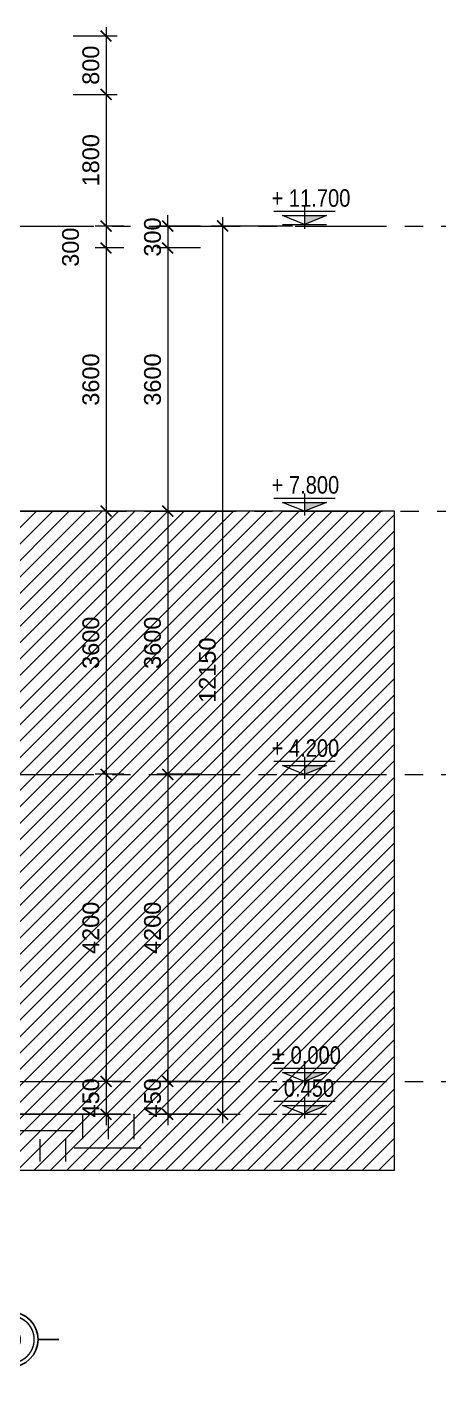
# Model space of a CAD drawing. Header units: millimetres. Extents: x 886808 to 1650903, y -1008069 to 230892.
# Drawn here: x 1052751 to 1058473, y -363401 to -344790 of the extents above; entities that cross this region are included whole.
import ezdxf
from ezdxf.enums import TextEntityAlignment as Align

# ---------------------------------------------------------------- set-up
doc = ezdxf.new("R2010")
doc.units = ezdxf.units.MM
for name, pattern in [('CENTER', [2, 1.25, -0.25, 0.25, -0.25]), ('CENTER2', [28.575, 19.05, -3.175, 3.175, -3.175]), ('CONTINOUS', [0])]:
    doc.linetypes.add(name, pattern=pattern)
doc.layers.get('0').update_dxf_attribs({"lineweight": 0})
for name, color, linetype, lineweight in [('06-Dim', 250, 'Continuous', 0), ('8l NET TO', 8, 'Continuous', 9), ('A-DETL-GENF', 92, 'Continuous', 5), ('A-DETL-MEDM', 33, 'Continuous', 25), ('A_Dim', 8, 'Continuous', 5), ('ADP_007_text', 7, 'Continuous', 15), ('ADP_137_symbol', 137, 'Continuous', 9), ('net truc', 250, 'CENTER2', 5), ('Text', 250, 'Continuous', 25)]:
    doc.layers.add(name, color=color, linetype=linetype, lineweight=lineweight)
doc.styles.add('ADP_HC_vni_HC', font='')
doc.styles.add('Arial', font='arial.ttf', dxfattribs={"height": 253.361452})
doc.styles.add('TIÊU ĐỀ', font='arial.ttf', dxfattribs={"height": 230})
doc.styles.get('ADP_HC_vni_HC').set_extended_font_data('VNI-Helve-Condense')
doc.dimstyles.new('1-100', dxfattribs={"dimtxt": 230, "dimasz": 150, "dimexe": 150, "dimexo": 300, "dimgap": 90, "dimtad": 1, "dimdec": 0, "dimrnd": 5, "dimzin": 0, "dimtxsty": 'TIÊU ĐỀ', "dimblk": 'ARCHTICK', "dimcen": 100, "dimdle": 120, "dimclrd": 256, "dimclre": 256, "dimclrt": 2, "dimadec": 0, "dimazin": 0, "dimtfac": 1, "dimtdec": 0, "dimtix": 1, "dimtmove": 1, "dimatfit": 3, "dimldrblk": 'OPEN30', "dimfxl": 900, "dimtolj": 1, "dimtzin": 0, "dimlwd": 13, "dimlwe": 13, "dimarcsym": 1})

# ---------------------------------------------------------------- blocks, each defined once
blk = doc.blocks.new('_ArchTick')
at = {"color": 0, "linetype": 'ByBlock', "const_width": 0.15}
blk.add_lwpolyline([(-0.5, -0.5), (0.5, 0.5)], dxfattribs=at)
blk = doc.blocks.new('*D696')
at = {"layer": 'A_Dim', "lineweight": 13, "transparency": 16777216}
for p, q in [((1054672, -347510), (1054672, -347360)), ((1055122, -347510), (1054522, -347510)), ((1054672, -347510), (1054672, -347810)), ((1055122, -347810), (1054522, -347810)), ((1054672, -347810), (1054672, -347960))]:
    blk.add_line(p, q, dxfattribs=at)
at = {"layer": 'Defpoints', "color": 0, "transparency": 16777216}
for p in [(1055422, -347510), (1054672, -347810), (1055422, -347810)]:
    blk.add_point(p, dxfattribs=at)
at = {"layer": 'A_Dim', "lineweight": 13, "transparency": 16777216, "xscale": 150, "yscale": 150, "zscale": 150}
for p, rotation in [((1054672, -347510), 270), ((1054672, -347810), 90)]:
    blk.add_blockref('_ArchTick', p, dxfattribs=dict(at, rotation=rotation))
at = {"layer": 'A_Dim', "color": 2, "transparency": 16777216, "insert": (1054465, -347660), "char_height": 230, "width": 695.03, "attachment_point": 5, "rotation": 90, "style": 'TIÊU ĐỀ'}
blk.add_mtext('\\A1;300', dxfattribs=at)
blk = doc.blocks.new('_Open30')
at = {"color": 0, "linetype": 'ByBlock', "lineweight": -2}
for p, q in [((-1, 0.27), (0, 0)), ((0, 0), (-1, -0.27)), ((0, 0), (-1, 0))]:
    blk.add_line(p, q, dxfattribs=at)
blk = doc.blocks.new('*D697')
at = {"layer": 'A_Dim', "lineweight": 13, "transparency": 16777216}
for p, q in [((1055122, -347810), (1054522, -347810)), ((1054672, -347690), (1054672, -351530)), ((1055122, -351410), (1054522, -351410))]:
    blk.add_line(p, q, dxfattribs=at)
at = {"layer": 'Defpoints', "color": 0, "transparency": 16777216}
for p in [(1055422, -347810), (1054672, -351410), (1055422, -351410)]:
    blk.add_point(p, dxfattribs=at)
at = {"layer": 'A_Dim', "lineweight": 13, "transparency": 16777216, "xscale": 150, "yscale": 150, "zscale": 150}
for p, rotation in [((1054672, -347810), 90), ((1054672, -351410), 270)]:
    blk.add_blockref('_ArchTick', p, dxfattribs=dict(at, rotation=rotation))
at = {"layer": 'A_Dim', "color": 2, "transparency": 16777216, "insert": (1054465, -349610), "char_height": 230, "width": 926.71, "attachment_point": 5, "rotation": 90, "style": 'TIÊU ĐỀ'}
blk.add_mtext('\\A1;3600', dxfattribs=at)
blk = doc.blocks.new('*D698')
at = {"layer": 'A_Dim', "lineweight": 13, "transparency": 16777216}
for p, q in [((1054672, -351290), (1054672, -355130)), ((1055122, -351410), (1054522, -351410)), ((1055122, -355010), (1054522, -355010))]:
    blk.add_line(p, q, dxfattribs=at)
at = {"layer": 'Defpoints', "color": 0, "transparency": 16777216}
for p in [(1055422, -351410), (1054672, -355010), (1055422, -355010)]:
    blk.add_point(p, dxfattribs=at)
at = {"layer": 'A_Dim', "lineweight": 13, "transparency": 16777216, "xscale": 150, "yscale": 150, "zscale": 150}
for p, rotation in [((1054672, -351410), 90), ((1054672, -355010), 270)]:
    blk.add_blockref('_ArchTick', p, dxfattribs=dict(at, rotation=rotation))
at = {"layer": 'A_Dim', "color": 2, "transparency": 16777216, "insert": (1054465, -353210), "char_height": 230, "width": 926.71, "attachment_point": 5, "rotation": 90, "style": 'TIÊU ĐỀ'}
blk.add_mtext('\\A1;3600', dxfattribs=at)
blk = doc.blocks.new('*D699')
at = {"layer": 'A_Dim', "lineweight": 13, "transparency": 16777216}
for p, q in [((1054672, -354890), (1054672, -359330)), ((1055122, -355010), (1054522, -355010)), ((1055122, -359210), (1054522, -359210))]:
    blk.add_line(p, q, dxfattribs=at)
at = {"layer": 'Defpoints', "color": 0, "transparency": 16777216}
for p in [(1055422, -355010), (1054672, -359210), (1055422, -359210)]:
    blk.add_point(p, dxfattribs=at)
at = {"layer": 'A_Dim', "lineweight": 13, "transparency": 16777216, "xscale": 150, "yscale": 150, "zscale": 150}
for p, rotation in [((1054672, -355010), 90), ((1054672, -359210), 270)]:
    blk.add_blockref('_ArchTick', p, dxfattribs=dict(at, rotation=rotation))
at = {"layer": 'A_Dim', "color": 2, "transparency": 16777216, "insert": (1054465, -357110), "char_height": 230, "width": 926.71, "attachment_point": 5, "rotation": 90, "style": 'TIÊU ĐỀ'}
blk.add_mtext('\\A1;4200', dxfattribs=at)
blk = doc.blocks.new('*D700')
at = {"layer": 'A_Dim', "lineweight": 13, "transparency": 16777216}
for p, q in [((1054672, -359210), (1054672, -359060)), ((1055122, -359210), (1054522, -359210)), ((1054672, -359210), (1054672, -359660)), ((1055122, -359660), (1054522, -359660)), ((1054672, -359660), (1054672, -359810))]:
    blk.add_line(p, q, dxfattribs=at)
at = {"layer": 'Defpoints', "color": 0, "transparency": 16777216}
for p in [(1055422, -359210), (1054672, -359660), (1055422, -359660)]:
    blk.add_point(p, dxfattribs=at)
at = {"layer": 'A_Dim', "lineweight": 13, "transparency": 16777216, "xscale": 150, "yscale": 150, "zscale": 150}
for p, rotation in [((1054672, -359210), 270), ((1054672, -359660), 90)]:
    blk.add_blockref('_ArchTick', p, dxfattribs=dict(at, rotation=rotation))
at = {"layer": 'A_Dim', "color": 2, "transparency": 16777216, "insert": (1054465, -359435), "char_height": 230, "width": 695.03, "attachment_point": 5, "rotation": 90, "style": 'TIÊU ĐỀ'}
blk.add_mtext('\\A1;450', dxfattribs=at)
blk = doc.blocks.new('*D701')
at = {"layer": 'A_Dim', "lineweight": 13, "transparency": 16777216}
for p, q in [((1055422, -347390), (1055422, -359780)), ((1056379, -347510), (1055272, -347510)), ((1055372, -359660), (1055572, -359660))]:
    blk.add_line(p, q, dxfattribs=at)
at = {"layer": 'Defpoints', "color": 0, "transparency": 16777216}
for p in [(1056679, -347510), (1055072, -359660), (1055422, -359660)]:
    blk.add_point(p, dxfattribs=at)
at = {"layer": 'A_Dim', "lineweight": 13, "transparency": 16777216, "xscale": 150, "yscale": 150, "zscale": 150}
for p, rotation in [((1055422, -347510), 90), ((1055422, -359660), 270)]:
    blk.add_blockref('_ArchTick', p, dxfattribs=dict(at, rotation=rotation))
at = {"layer": 'A_Dim', "color": 2, "transparency": 16777216, "insert": (1055215, -353585), "char_height": 230, "width": 1158.39, "attachment_point": 5, "rotation": 90, "style": 'TIÊU ĐỀ'}
blk.add_mtext('\\A1;12150', dxfattribs=at)
blk = doc.blocks.new('*D702')
at = {"layer": 'A_Dim', "lineweight": 13, "transparency": 16777216}
for p, q in [((1053829, -344790), (1053829, -345830)), ((1053379, -344910), (1053979, -344910)), ((1053379, -345710), (1053979, -345710))]:
    blk.add_line(p, q, dxfattribs=at)
at = {"layer": 'Defpoints', "color": 0, "transparency": 16777216}
for p in [(1053079, -344910), (1053079, -345710), (1053829, -345710)]:
    blk.add_point(p, dxfattribs=at)
at = {"layer": 'A_Dim', "lineweight": 13, "transparency": 16777216, "xscale": 150, "yscale": 150, "zscale": 150}
for p, rotation in [((1053829, -344910), 90), ((1053829, -345710), 270)]:
    blk.add_blockref('_ArchTick', p, dxfattribs=dict(at, rotation=rotation))
at = {"layer": 'A_Dim', "color": 2, "transparency": 16777216, "insert": (1053622, -345310), "char_height": 230, "width": 695.03, "attachment_point": 5, "rotation": 90, "style": 'TIÊU ĐỀ'}
blk.add_mtext('\\A1;800', dxfattribs=at)
blk = doc.blocks.new('*D703')
at = {"layer": 'A_Dim', "lineweight": 13, "transparency": 16777216}
for p, q in [((1053829, -345590), (1053829, -347630)), ((1053379, -345710), (1053979, -345710)), ((1054072, -347510), (1053679, -347510))]:
    blk.add_line(p, q, dxfattribs=at)
at = {"layer": 'Defpoints', "color": 0, "transparency": 16777216}
for p in [(1053079, -345710), (1053829, -347510), (1054372, -347510)]:
    blk.add_point(p, dxfattribs=at)
at = {"layer": 'A_Dim', "lineweight": 13, "transparency": 16777216, "xscale": 150, "yscale": 150, "zscale": 150}
for p, rotation in [((1053829, -345710), 90), ((1053829, -347510), 270)]:
    blk.add_blockref('_ArchTick', p, dxfattribs=dict(at, rotation=rotation))
at = {"layer": 'A_Dim', "color": 2, "transparency": 16777216, "insert": (1053622, -346610), "char_height": 230, "width": 695.03, "attachment_point": 5, "rotation": 90, "style": 'TIÊU ĐỀ'}
blk.add_mtext('\\A1;1800', dxfattribs=at)
blk = doc.blocks.new('*D704')
at = {"layer": 'A_Dim', "lineweight": 13, "transparency": 16777216}
for p, q in [((1053829, -347390), (1053829, -347930)), ((1054072, -347510), (1053679, -347510)), ((1054072, -347810), (1053679, -347810))]:
    blk.add_line(p, q, dxfattribs=at)
at = {"layer": 'Defpoints', "color": 0, "transparency": 16777216}
for p in [(1054372, -347510), (1053829, -347810), (1054372, -347810)]:
    blk.add_point(p, dxfattribs=at)
at = {"layer": 'A_Dim', "lineweight": 13, "transparency": 16777216, "xscale": 150, "yscale": 150, "zscale": 150}
for p, rotation in [((1053829, -347510), 90), ((1053829, -347810), 270)]:
    blk.add_blockref('_ArchTick', p, dxfattribs=dict(at, rotation=rotation))
at = {"layer": 'A_Dim', "color": 2, "transparency": 16777216, "insert": (1053228, -348067), "char_height": 230, "width": 695.03, "attachment_point": 1, "rotation": 90, "line_spacing_factor": 0.941778, "style": 'TIÊU ĐỀ'}
blk.add_mtext('\\A1;300', dxfattribs=at)
blk = doc.blocks.new('*D705')
at = {"layer": 'A_Dim', "lineweight": 13, "transparency": 16777216}
for p, q in [((1054072, -347810), (1053679, -347810)), ((1053829, -347690), (1053829, -351530)), ((1054072, -351410), (1053679, -351410))]:
    blk.add_line(p, q, dxfattribs=at)
at = {"layer": 'Defpoints', "color": 0, "transparency": 16777216}
for p in [(1054372, -347810), (1053829, -351410), (1054372, -351410)]:
    blk.add_point(p, dxfattribs=at)
at = {"layer": 'A_Dim', "lineweight": 13, "transparency": 16777216, "xscale": 150, "yscale": 150, "zscale": 150}
for p, rotation in [((1053829, -347810), 90), ((1053829, -351410), 270)]:
    blk.add_blockref('_ArchTick', p, dxfattribs=dict(at, rotation=rotation))
at = {"layer": 'A_Dim', "color": 2, "transparency": 16777216, "insert": (1053622, -349610), "char_height": 230, "width": 926.71, "attachment_point": 5, "rotation": 90, "style": 'TIÊU ĐỀ'}
blk.add_mtext('\\A1;3600', dxfattribs=at)
blk = doc.blocks.new('*D706')
at = {"layer": 'A_Dim', "lineweight": 13, "transparency": 16777216}
for p, q in [((1053829, -351290), (1053829, -355130)), ((1054072, -351410), (1053679, -351410)), ((1054072, -355010), (1053679, -355010))]:
    blk.add_line(p, q, dxfattribs=at)
at = {"layer": 'Defpoints', "color": 0, "transparency": 16777216}
for p in [(1054372, -351410), (1053829, -355010), (1054372, -355010)]:
    blk.add_point(p, dxfattribs=at)
at = {"layer": 'A_Dim', "lineweight": 13, "transparency": 16777216, "xscale": 150, "yscale": 150, "zscale": 150}
for p, rotation in [((1053829, -351410), 90), ((1053829, -355010), 270)]:
    blk.add_blockref('_ArchTick', p, dxfattribs=dict(at, rotation=rotation))
at = {"layer": 'A_Dim', "color": 2, "transparency": 16777216, "insert": (1053622, -353210), "char_height": 230, "width": 926.71, "attachment_point": 5, "rotation": 90, "style": 'TIÊU ĐỀ'}
blk.add_mtext('\\A1;3600', dxfattribs=at)
blk = doc.blocks.new('*D707')
at = {"layer": 'A_Dim', "lineweight": 13, "transparency": 16777216}
for p, q in [((1053829, -354890), (1053829, -359330)), ((1054072, -355010), (1053679, -355010)), ((1054072, -359210), (1053679, -359210))]:
    blk.add_line(p, q, dxfattribs=at)
at = {"layer": 'Defpoints', "color": 0, "transparency": 16777216}
for p in [(1054372, -355010), (1053829, -359210), (1054372, -359210)]:
    blk.add_point(p, dxfattribs=at)
at = {"layer": 'A_Dim', "lineweight": 13, "transparency": 16777216, "xscale": 150, "yscale": 150, "zscale": 150}
for p, rotation in [((1053829, -355010), 90), ((1053829, -359210), 270)]:
    blk.add_blockref('_ArchTick', p, dxfattribs=dict(at, rotation=rotation))
at = {"layer": 'A_Dim', "color": 2, "transparency": 16777216, "insert": (1053622, -357110), "char_height": 230, "width": 926.71, "attachment_point": 5, "rotation": 90, "style": 'TIÊU ĐỀ'}
blk.add_mtext('\\A1;4200', dxfattribs=at)
blk = doc.blocks.new('*D708')
at = {"layer": 'A_Dim', "lineweight": 13, "transparency": 16777216}
for p, q in [((1053829, -359210), (1053829, -359060)), ((1054072, -359210), (1053679, -359210)), ((1053829, -359210), (1053829, -359660)), ((1054072, -359660), (1053679, -359660)), ((1053829, -359660), (1053829, -359810))]:
    blk.add_line(p, q, dxfattribs=at)
at = {"layer": 'Defpoints', "color": 0, "transparency": 16777216}
for p in [(1054372, -359210), (1053829, -359660), (1054372, -359660)]:
    blk.add_point(p, dxfattribs=at)
at = {"layer": 'A_Dim', "lineweight": 13, "transparency": 16777216, "xscale": 150, "yscale": 150, "zscale": 150}
for p, rotation in [((1053829, -359210), 270), ((1053829, -359660), 90)]:
    blk.add_blockref('_ArchTick', p, dxfattribs=dict(at, rotation=rotation))
at = {"layer": 'A_Dim', "color": 2, "transparency": 16777216, "insert": (1053622, -359435), "char_height": 230, "width": 695.03, "attachment_point": 5, "rotation": 90, "style": 'TIÊU ĐỀ'}
blk.add_mtext('\\A1;450', dxfattribs=at)
blk = doc.blocks.new('*U91')
at = {"transparency": 33554636}
for p, q in [((0, 7), (0, 4)), ((-7, 0), (-4, 0)), ((7, 0), (4, 0)), ((0, -7), (0, -4))]:
    blk.add_line(p, q, dxfattribs=at)
blk.add_circle((0, 0), 4, dxfattribs=at)
at = {"layer": 'net truc', "color": 4, "linetype": 'CONTINOUS', "ltscale": 0.08, "transparency": 33554636, "const_width": 0.208}
blk.add_lwpolyline([(3.43, -0.02, 0.414214), (0.02, 3.43, 2.414214), (3.43, -0.02, 0.24166)], format="xyb", dxfattribs=at)
at = {"color": 7, "transparency": 33554636, "style": 'Arial', "flags": 8}
blk.add_attdef('DETAIL#', text='', height=3, dxfattribs=at).set_placement((0, 0), align=Align.MIDDLE_CENTER)
blk = doc.blocks.new('cao độ')
at = {"layer": 'ADP_137_symbol'}
blk.add_hatch(color=0, dxfattribs=at).paths.add_polyline_path([(0, 1), (0, 0), (2.5, 1)])
at = {"layer": 'ADP_137_symbol', "color": 0}
for points in [[(0, 2), (0, -0.5)], [(-3.5, 1.5), (3.5, 1.5)], [(-2.5, 1), (2.5, 1), (0, 0), (-2.5, 1)], [(-2.5, 0), (2.5, 0)]]:
    blk.add_lwpolyline(points, dxfattribs=at)
at = {"layer": 'ADP_007_text', "style": 'ADP_HC_vni_HC'}
blk.add_attdef('A', (-3.75, 2), '', height=2, dxfattribs=at)

msp = doc.modelspace()

# ---------------------------------------------------------------- hatches: boundary and pattern name
at = {"layer": 'A-DETL-GENF', "transparency": 33554636}
h = msp.add_hatch(dxfattribs=at)
h.set_pattern_fill('FP_18', color=27, style=0, pattern_type=2)
h.set_pattern_definition([(0, (1035581.7, -358010.1), (937.5, 937.5), [937.5, -937.5]), (0, (1035581.7, -357658.5), (937.5, 937.5), [937.5, -937.5]), (0, (1035581.7, -357307), (937.5, 937.5), [937.5, -937.5]), (90, (1035698.9, -357189.8), (-937.5, 937.5), [937.5, -937.5]), (90, (1036050.4, -357189.8), (-937.5, 937.5), [937.5, -937.5]), (90, (1036402, -357189.8), (-937.5, 937.5), [937.5, -937.5])])
h.paths.add_polyline_path([(1024145.4, -360308), (1054307.7, -360308), (1054307.7, -359660.1), (1013171.8, -359660.1), (1013171.8, -360308), (1021979.7, -360308)], flags=0)
at = {"layer": 'A_Dim', "transparency": 33554457}
h = msp.add_hatch(dxfattribs=at)
h.set_pattern_fill('ANSI31', color=256, scale=50)
h.paths.add_polyline_path([(1057771.5, -351410.1), (1012052.5, -351410.1), (1012052.5, -360423), (1057771.5, -360423)])

# ---------------------------------------------------------------- linework, layer by layer
at = {"layer": '8l NET TO', "color": 251, "linetype": 'CENTER', "ltscale": 1000, "true_color": 0x636466, "transparency": 33554636}
for p, q in [((1014412.5, -347510.1), (1058473.3, -347510.1)), ((1014356.4, -351410.1), (1058473.3, -351410.1)), ((1014412.5, -355010.1), (1058473.3, -355010.1)), ((1014412.5, -359210.1), (1058473.3, -359210.1)), ((1014412.5, -359660.1), (1056568.3, -359660.1))]:
    msp.add_line(p, q, dxfattribs=at)
at = {"layer": 'A-DETL-MEDM', "transparency": 33554636}
msp.add_line((1054100.4, -359660.1), (1013171.8, -359660.1), dxfattribs=at)
at = {"layer": 'A_Dim'}
msp.add_lwpolyline([(1057771.5, -351410.1), (1012052.5, -351410.1), (1012052.5, -360423), (1057771.5, -360423)], close=True, dxfattribs=at)

# ---------------------------------------------------------------- block references
at = {"layer": '06-Dim', "ltscale": 50, "transparency": 33554636, "xscale": 120, "yscale": 120, "zscale": 120}
for p, values in [((1056541.6, -347486.6), {'A': '+ 11.700'}), ((1056541.6, -351410.1), {'A': '+ 7.800'}), ((1056541.6, -355010.1), {'A': '+ 4.200'}), ((1056541.6, -359210.1), {'A': '%%p 0.000'}), ((1056541.6, -359660.1), {'A': '- 0.450'})]:
    msp.add_blockref('cao độ', p, dxfattribs=at).add_auto_attribs(values)
at = {"layer": 'Text', "transparency": 33554636}
ref = msp.add_blockref('*U91', (1052521.8, -362740.6), dxfattribs=dict(at, xscale=94.41941626506186, yscale=94.41941626506186, zscale=94.41941626506186, rotation=270))
ref.add_attrib('DETAIL#', 'G', dxfattribs={"layer": '0', "color": 7, "height": 283.3, "rotation": 270, "style": 'Arial', "flags": 8}).set_placement((1052521.8, -362740.6), align=Align.MIDDLE_CENTER)

# ---------------------------------------------------------------- dimensions: what is measured, and where the dimension line sits
at = {"layer": 'A_Dim', "transparency": 33554636}
for base, p1, p2, picture, middle in [((1053829.4, -345710.1), (1053079.4, -344910.1), (1053079.4, -345710.1), '*D702', (1053622, -345310.1)), ((1053829.4, -347510.1), (1053079.4, -345710.1), (1054372.1, -347510.1), '*D703', (1053622, -346610.1)), ((1054672.1, -347810.1), (1055422.1, -347510.1), (1055422.1, -347810.1), '*D696', (1054464.6, -347660.1)), ((1055422.1, -359660.1), (1056679.4, -347510.1), (1055071.9, -359660.1), '*D701', (1055214.7, -353585.1)), ((1053829.4, -351410.1), (1054372.1, -347810.1), (1054372.1, -351410.1), '*D705', (1053621.9, -349610.1)), ((1054672.1, -351410.1), (1055422.1, -347810.1), (1055422.1, -351410.1), '*D697', (1054464.6, -349610.1)), ((1053829.4, -355010.1), (1054372.1, -351410.1), (1054372.1, -355010.1), '*D706', (1053621.9, -353210.1)), ((1054672.1, -355010.1), (1055422.1, -351410.1), (1055422.1, -355010.1), '*D698', (1054464.6, -353210.1)), ((1053829.4, -359210.1), (1054372.1, -355010.1), (1054372.1, -359210.1), '*D707', (1053622, -357110.1)), ((1054672.1, -359210.1), (1055422.1, -355010.1), (1055422.1, -359210.1), '*D699', (1054464.7, -357110.1)), ((1053829.4, -359660.1), (1054372.1, -359210.1), (1054372.1, -359660.1), '*D708', (1053622, -359435.1)), ((1054672.1, -359660.1), (1055422.1, -359210.1), (1055422.1, -359660.1), '*D700', (1054464.7, -359435.1))]:
    dim = msp.add_linear_dim(base=base, p1=p1, p2=p2, angle=90, dimstyle='1-100', override={"dimscale": 1}, dxfattribs=at)
    dim.commit()
    dim.dimension.update_dxf_attribs({"geometry": picture, "text_midpoint": middle})
dim = msp.add_linear_dim(base=(1053829.4, -347810.1), p1=(1054372.1, -347510.1), p2=(1054372.1, -347810.1), angle=90, dimstyle='1-100', override={"dimscale": 1}, dxfattribs=at)
dim.commit()
dim.dimension.update_dxf_attribs({"geometry": '*D704', "text_midpoint": (1053624.9, -347719.7), "dimtype": 160})

doc.saveas('drawing.dxf')
